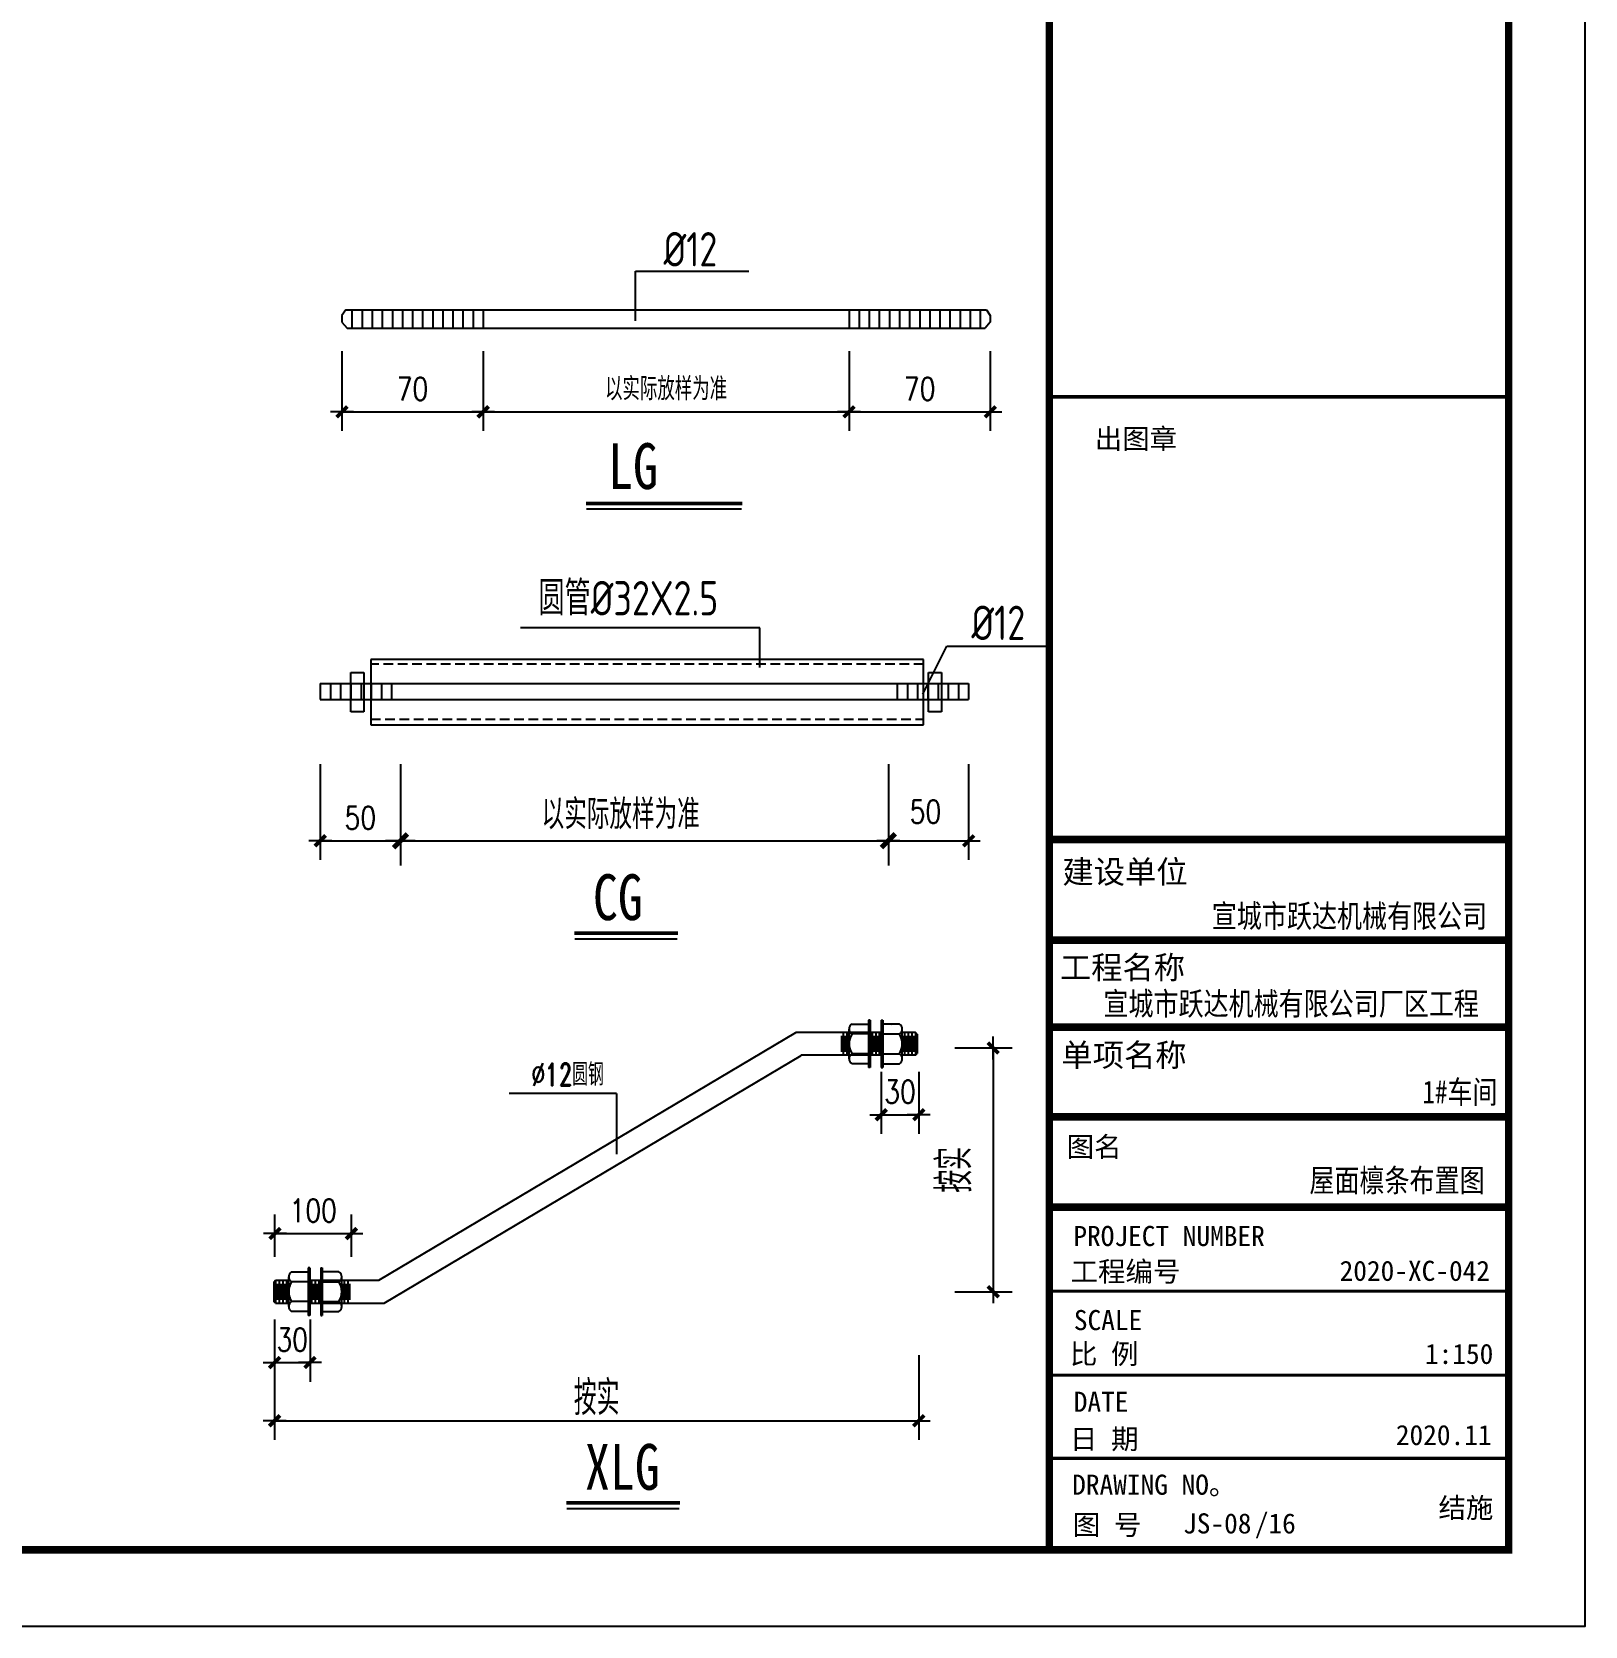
# Model space of a CAD drawing. Extents: x 69728788 to 149766163, y 20718153 to 43663798.
# Drawn here: x 74902089 to 74932569, y 21411809 to 21443096 of the extents above; entities that cross this region are included whole.
import ezdxf

# ---------------------------------------------------------------- set-up
doc = ezdxf.new("R2010")
doc.units = 0
doc.header["$LTSCALE"] = 1000
doc.header["$MEASUREMENT"] = 0
doc.linetypes.add('HIDDEN2', pattern=[0.1875, 0.125, -0.0625])
doc.layers.get('0').update_dxf_attribs({"linetype": 'CONTINUOUS'})
doc.layers.get('DEFPOINTS').update_dxf_attribs({"linetype": 'CONTINUOUS'})
for name, color, linetype in [('1', 7, 'CONTINUOUS'), ('AXIS', 3, 'CONTINUOUS'), ('DIM1', 3, 'CONTINUOUS'), ('PUB_DIM', 3, 'CONTINUOUS'), ('PUB_TEXT', 7, 'CONTINUOUS'), ('PUB_TITLE', 4, 'CONTINUOUS'), ('TEXT', 7, 'CONTINUOUS'), ('图框', 253, 'CONTINUOUS'), ('文字', 7, 'CONTINUOUS'), ('梁__实线', 4, 'CONTINUOUS')]:
    doc.layers.add(name, color=color, linetype=linetype)
doc.styles.add('-楷体_GB2312', font='', dxfattribs={"width": 0.8})
doc.styles.add('-黑体', font='simhei.ttf')
doc.styles.add('_HZTXT', font='tssdeng.shx', dxfattribs={"width": 0.8, "bigfont": 'tssdchn.shx'})
doc.styles.add('DIM_FONT', font='SIMPLEX.shx', dxfattribs={"width": 0.8})
doc.styles.add('hztxt', font='romand_pkpm', dxfattribs={"bigfont": 'hztxt'})
doc.styles.add('TSSD_Rein', font='atssdeng.shx', dxfattribs={"width": 0.7, "bigfont": 'atssdchn.shx'})
doc.styles.add('宋体', font='', dxfattribs={"width": 0.8})
doc.styles.add('黑体', font='simhei.ttf', dxfattribs={"width": 0.6, "height": 4.3})
doc.styles.get('-楷体_GB2312').set_extended_font_data('SimSun')
doc.styles.get('宋体').set_extended_font_data('SimSun')
doc.dimstyles.new('DIMN$0', dxfattribs={"dimtxt": 300, "dimasz": 1, "dimexe": 250, "dimexo": 300, "dimgap": 150, "dimtad": 1, "dimdec": 0, "dimdsep": 46, "dimtxsty": 'DIM_FONT', "dimblk": '_DIMX', "dimcen": 2.5, "dimclrt": 7, "dimadec": 0, "dimazin": 0, "dimtfac": 1, "dimtdec": 0, "dimtix": 1, "dimtmove": 2, "dimatfit": 3, "dimldrblk": '_DIMX', "dimfxl": 1, "dimtolj": 1, "dimtzin": 0, "dimarcsym": 0})

# ---------------------------------------------------------------- blocks, each defined once
blk = doc.blocks.new('_DIMX')
blk.add_line((-150, 0), (150, 0))
at = {"const_width": 50}
blk.add_lwpolyline([(-70, -70), (70, 70)], dxfattribs=at)
blk = doc.blocks.new('*D17')
at = {"layer": 'DEFPOINTS', "color": 0}
for p in [(73458581, 21049757), (73459045, 21049757), (73459045, 21048894)]:
    blk.add_point(p, dxfattribs=at)
at = {"layer": 'PUB_DIM', "color": 0, "lineweight": -2}
for p, q in [((73458581, 21049457), (73458581, 21048644)), ((73459045, 21049457), (73459045, 21048644)), ((73458580, 21048894), (73458579, 21048894)), ((73458581, 21048894), (73459045, 21048894)), ((73459046, 21048894), (73459047, 21048894))]:
    blk.add_line(p, q, dxfattribs=at)
blk.add_blockref('_DIMX', (73458581, 21048894), dxfattribs=at)
at = {"layer": 'PUB_DIM', "color": 0, "lineweight": -2, "rotation": 180}
blk.add_blockref('_DIMX', (73459045, 21048894), dxfattribs=at)
at = {"layer": 'PUB_DIM', "color": 7, "insert": (73458813, 21049194), "char_height": 300, "attachment_point": 5, "style": 'DIM_FONT'}
blk.add_mtext('\\A1;30', dxfattribs=at)
blk = doc.blocks.new('*D18')
at = {"layer": 'DEFPOINTS', "color": 0}
for p in [(73466519, 21053000), (73467009, 21053000), (73467009, 21052137)]:
    blk.add_point(p, dxfattribs=at)
at = {"layer": 'PUB_DIM', "color": 0, "lineweight": -2}
for p, q in [((73466519, 21052700), (73466519, 21051887)), ((73467009, 21052700), (73467009, 21051887)), ((73466518, 21052137), (73466517, 21052137)), ((73466519, 21052137), (73467009, 21052137)), ((73467010, 21052137), (73467011, 21052137))]:
    blk.add_line(p, q, dxfattribs=at)
blk.add_blockref('_DIMX', (73466519, 21052137), dxfattribs=at)
at = {"layer": 'PUB_DIM', "color": 0, "lineweight": -2, "rotation": 180}
blk.add_blockref('_DIMX', (73467009, 21052137), dxfattribs=at)
at = {"layer": 'PUB_DIM', "color": 7, "insert": (73466764, 21052437), "char_height": 300, "attachment_point": 5, "style": 'DIM_FONT'}
blk.add_mtext('\\A1;30', dxfattribs=at)
blk = doc.blocks.new('K1')
for p, q in [((73459512.1, 21062667.6), (73467895, 21062667.6)), ((73459530.8, 21062427.5), (73467876.2, 21062427.5)), ((73464450.2, 21060058.2), (73462661.9, 21060058.2)), ((73464690.2, 21060058.2), (73462901.8, 21060058.2)), ((73463847.2, 21054435.7), (73462507.6, 21054435.7)), ((73463875.3, 21046981.9), (73462403.2, 21046981.9))]:
    blk.add_line(p, q)
at = {"linetype": 'Continuous'}
for p, q in [((73467063.7, 21057639.2), (73467374.6, 21058267.9)), ((73459178.7, 21057778.1), (73467661.5, 21057778.1)), ((73459178.7, 21057778.1), (73459178.7, 21057568.1)), ((73459312.2, 21057778.1), (73459312.2, 21057568.1)), ((73459445.7, 21057778.1), (73459445.7, 21057568.1)), ((73459579.2, 21057778.1), (73459579.2, 21057568.1)), ((73459712.7, 21057778.1), (73459712.7, 21057568.1)), ((73459846.2, 21057778.1), (73459846.2, 21057568.1)), ((73459979.7, 21057778.1), (73459979.7, 21057568.1)), ((73460113.2, 21057778.1), (73460113.2, 21057568.1)), ((73466727.1, 21057778.1), (73466727.1, 21057568.1)), ((73466860.5, 21057778.1), (73466860.5, 21057568.1)), ((73466994, 21057778.1), (73466994, 21057568.1)), ((73467127.5, 21057778.1), (73467127.5, 21057568.1)), ((73467261, 21057778.1), (73467261, 21057568.1)), ((73467394.5, 21057778.1), (73467394.5, 21057568.1)), ((73467528, 21057778.1), (73467528, 21057568.1)), ((73467661.5, 21057778.1), (73467661.5, 21057568.1)), ((73459178.7, 21057568.1), (73467661.5, 21057568.1))]:
    blk.add_line(p, q, dxfattribs=at)
at = {"layer": '1'}
for p, q in [((73459512.1, 21062667.6), (73459462.1, 21062593)), ((73459594.1, 21062667.6), (73459594.1, 21062427.5)), ((73459726.1, 21062667.6), (73459726.1, 21062427.5)), ((73459858.1, 21062667.6), (73459858.1, 21062427.5)), ((73459990.1, 21062667.6), (73459990.1, 21062427.5)), ((73460122.1, 21062667.6), (73460122.1, 21062427.5)), ((73460254.1, 21062667.6), (73460254.1, 21062427.5)), ((73460386.1, 21062667.6), (73460386.1, 21062427.5)), ((73460518.1, 21062667.6), (73460518.1, 21062427.5)), ((73460650.1, 21062667.6), (73460650.1, 21062427.5)), ((73460782.1, 21062667.6), (73460782.1, 21062427.5)), ((73460914.1, 21062667.6), (73460914.1, 21062427.5)), ((73461046.1, 21062667.6), (73461046.1, 21062427.5)), ((73461178.1, 21062667.6), (73461178.1, 21062427.5)), ((73461310.1, 21062667.6), (73461310.1, 21062427.5)), ((73466096.9, 21062667.6), (73466096.9, 21062427.5)), ((73466228.9, 21062667.6), (73466228.9, 21062427.5)), ((73466360.9, 21062667.6), (73466360.9, 21062427.5)), ((73466492.9, 21062667.6), (73466492.9, 21062427.5)), ((73466624.9, 21062667.6), (73466624.9, 21062427.5)), ((73466756.9, 21062667.6), (73466756.9, 21062427.5)), ((73466888.9, 21062667.6), (73466888.9, 21062427.5)), ((73467020.9, 21062667.6), (73467020.9, 21062427.5)), ((73467152.9, 21062667.6), (73467152.9, 21062427.5)), ((73467284.9, 21062667.6), (73467284.9, 21062427.5)), ((73467416.9, 21062667.6), (73467416.9, 21062427.5)), ((73467548.9, 21062667.6), (73467548.9, 21062427.5)), ((73467680.9, 21062667.6), (73467680.9, 21062427.5)), ((73467812.9, 21062667.6), (73467812.9, 21062427.5)), ((73467895, 21062667.6), (73467944.9, 21062593)), ((73459462.1, 21062593), (73459462.1, 21062507.3)), ((73459462.1, 21062507.3), (73459530.8, 21062427.5)), ((73467944.9, 21062507.3), (73467876.2, 21062427.5)), ((73467944.9, 21062593), (73467944.9, 21062507.3))]:
    blk.add_line(p, q, dxfattribs=at)
at = {"layer": 'AXIS'}
for p, q in [((73463303.5, 21063172), (73464786.2, 21063172)), ((73463303.5, 21062524.5), (73463303.5, 21063172)), ((73460228.5, 21056633), (73460228.5, 21055397.3)), ((73466611.7, 21056633), (73466611.7, 21055397.3)), ((73463055.6, 21052413.4), (73461651.4, 21052413.4)), ((73463055.6, 21052413.4), (73463055.6, 21051621.9))]:
    blk.add_line(p, q, dxfattribs=at)
at = {"layer": 'DIM1', "linetype": 'Continuous'}
for p, q in [((73464931, 21058506.9), (73461796.7, 21058506.9)), ((73464931, 21057986.8), (73464931, 21058506.9)), ((73467071.1, 21058092.2), (73459841.6, 21058092.2)), ((73459841.6, 21058092.2), (73459841.6, 21057236.2)), ((73467071.1, 21057236.2), (73467071.1, 21058092.2)), ((73459578.6, 21057408.5), (73459578.6, 21057923.1)), ((73459578.6, 21057923.1), (73459747.9, 21057923.1)), ((73459747.9, 21057923.1), (73459747.9, 21057408.5)), ((73467138.1, 21057923.1), (73467307.3, 21057923.1)), ((73467138.1, 21057408.5), (73467138.1, 21057923.1)), ((73467307.3, 21057923.1), (73467307.3, 21057408.5)), ((73459747.9, 21057408.5), (73459578.6, 21057408.5)), ((73467307.3, 21057408.5), (73467138.1, 21057408.5)), ((73459841.6, 21057236.2), (73467071.1, 21057236.2))]:
    blk.add_line(p, q, dxfattribs=at)
at = {"layer": 'DIM1', "linetype": 'HIDDEN2'}
for p, q in [((73467071.1, 21058031.7), (73459841.6, 21058031.7)), ((73459841.6, 21057311.8), (73467071.1, 21057311.8))]:
    blk.add_line(p, q, dxfattribs=at)
at = {"layer": 'PUB_DIM'}
for p, q in [((73460229.8, 21055721.3), (73466610.4, 21055721.3)), ((73467482.5, 21053010.7), (73468233, 21053010.7)), ((73467983, 21053009.7), (73467983, 21049821)), ((73467482.5, 21049820), (73468233, 21049820)), ((73458581.5, 21048992.2), (73458581.5, 21047882.6)), ((73467009.2, 21048992.2), (73467009.2, 21047882.6)), ((73458582.5, 21048132.6), (73467008.2, 21048132.6))]:
    blk.add_line(p, q, dxfattribs=at)
at = {"layer": 'PUB_TEXT', "linetype": 'Continuous'}
blk.add_line((73467374.6, 21058267.9), (73468696.7, 21058267.9), dxfattribs=at)
at = {"layer": 'PUB_TEXT', "const_width": 50}
for points in [[(73462657.1, 21060134.2), (73464461.5, 21060134.2)], [(73462897.1, 21060134.2), (73464701.4, 21060134.2)], [(73462502.8, 21054511.8), (73463858.4, 21054511.8)], [(73462398.4, 21047057.9), (73463886.6, 21047057.9)]]:
    blk.add_lwpolyline(points, dxfattribs=at)
at = {"layer": '梁__实线', "linetype": 'Continuous'}
for p, q in [((73459943.6, 21049971), (73465401.6, 21053213)), ((73466518.5, 21053213.5), (73465403.7, 21053213.5)), ((73466020.3, 21053213.5), (73466020.3, 21052914.2)), ((73466067.5, 21053213.5), (73466067.5, 21052914.2)), ((73466097.7, 21052869.4), (73466097.7, 21053258.2)), ((73466136.1, 21053323), (73466353.6, 21053323)), ((73466353.6, 21053374.9), (73466353.6, 21052752.8)), ((73466372.5, 21053374.9), (73466353.6, 21053374.9)), ((73466372.5, 21053374.9), (73466372.5, 21052752.8)), ((73466398.3, 21053213.5), (73466398.3, 21052914.2)), ((73466445.5, 21053213.5), (73466445.5, 21052914.2)), ((73466492.8, 21053213.5), (73466492.8, 21052914.2)), ((73466518.5, 21053374.9), (73466518.5, 21052752.8)), ((73466518.5, 21053374.9), (73466537.4, 21053374.9)), ((73466537.4, 21053374.9), (73466537.4, 21052752.8)), ((73466755, 21053323), (73466537.4, 21053323)), ((73466648.6, 21053309.3), (73466648.6, 21053309.3)), ((73466793.4, 21052869.4), (73466793.4, 21053258.2)), ((73466965.3, 21053213.5), (73466793.4, 21053213.5)), ((73466823.5, 21053213.5), (73466823.5, 21052914.2)), ((73466870.8, 21053213.5), (73466870.8, 21052914.2)), ((73466918, 21053213.5), (73466918, 21052914.2)), ((73466965.3, 21053213.5), (73466965.3, 21052914.2)), ((73466988.9, 21053189.9), (73466965.3, 21053213.5)), ((73465996.7, 21053168.6), (73465996.7, 21052959.1)), ((73466043.9, 21053168.6), (73466043.9, 21052959.1)), ((73466091.2, 21053168.6), (73466091.2, 21052959.1)), ((73466353.6, 21053193.4), (73466136.1, 21053193.4)), ((73466374.7, 21053168.6), (73466374.7, 21052959.1)), ((73466421.9, 21053168.6), (73466421.9, 21052959.1)), ((73466469.2, 21053168.6), (73466469.2, 21052959.1)), ((73466516.4, 21053168.6), (73466516.4, 21052959.1)), ((73466537.4, 21053193.4), (73466755, 21053193.4)), ((73466799.9, 21053168.6), (73466799.9, 21052959.1)), ((73466847.2, 21053168.6), (73466847.2, 21052959.1)), ((73466894.4, 21053168.6), (73466894.4, 21052959.1)), ((73466941.7, 21053168.6), (73466941.7, 21052959.1)), ((73466988.9, 21053189.9), (73466988.9, 21052937.8)), ((73460013.6, 21049671.7), (73465471.6, 21052913.7)), ((73466518.5, 21052914.2), (73465473.8, 21052914.2)), ((73466353.6, 21052934.2), (73466136.1, 21052934.2)), ((73466353.6, 21052804.6), (73466136.1, 21052804.6)), ((73466537.4, 21052934.2), (73466755, 21052934.2)), ((73466537.4, 21052804.6), (73466755, 21052804.6)), ((73466965.3, 21052914.2), (73466793.4, 21052914.2)), ((73466965.3, 21052914.2), (73466988.9, 21052937.8)), ((73466372.5, 21052752.8), (73466353.6, 21052752.8)), ((73466518.5, 21052752.8), (73466537.4, 21052752.8)), ((73459040.7, 21050131.9), (73459021.8, 21050131.9)), ((73459021.8, 21050131.9), (73459021.8, 21049509.8)), ((73459040.7, 21050131.9), (73459040.7, 21049509.8)), ((73459186.7, 21050131.9), (73459205.6, 21050131.9)), ((73459186.7, 21050131.9), (73459186.7, 21049509.8)), ((73459205.6, 21050131.9), (73459205.6, 21049509.8)), ((73458570.3, 21049946.9), (73458593.9, 21049970.5)), ((73458570.3, 21049946.9), (73458570.3, 21049694.8)), ((73458593.9, 21049970.5), (73458765.8, 21049970.5)), ((73458593.9, 21049970.5), (73458593.9, 21049671.2)), ((73458617.5, 21049925.6), (73458617.5, 21049716.1)), ((73458641.2, 21049970.5), (73458641.2, 21049671.2)), ((73458664.8, 21049925.6), (73458664.8, 21049716.1)), ((73458688.4, 21049970.5), (73458688.4, 21049671.2)), ((73458712, 21049925.6), (73458712, 21049716.1)), ((73458735.7, 21049970.5), (73458735.7, 21049671.2)), ((73458759.3, 21049925.6), (73458759.3, 21049716.1)), ((73458765.8, 21049626.4), (73458765.8, 21050015.2)), ((73458804.2, 21050080), (73459021.8, 21050080)), ((73459021.8, 21049950.4), (73458804.2, 21049950.4)), ((73459040.7, 21049970.5), (73459941.4, 21049970.5)), ((73459042.8, 21049925.6), (73459042.8, 21049716.1)), ((73459066.4, 21049970.5), (73459066.4, 21049671.2)), ((73459090, 21049925.6), (73459090, 21049716.1)), ((73459113.7, 21049970.5), (73459113.7, 21049671.2)), ((73459137.3, 21049925.6), (73459137.3, 21049716.1)), ((73459160.9, 21049970.5), (73459160.9, 21049671.2)), ((73459184.5, 21049925.6), (73459184.5, 21049716.1)), ((73459423.1, 21050080), (73459205.6, 21050080)), ((73459205.6, 21049950.4), (73459423.1, 21049950.4)), ((73459461.5, 21049626.4), (73459461.5, 21050015.2)), ((73459468, 21049925.6), (73459468, 21049716.1)), ((73459491.7, 21049970.5), (73459491.7, 21049671.2)), ((73459515.3, 21049925.6), (73459515.3, 21049716.1)), ((73459538.9, 21049970.5), (73459538.9, 21049671.2)), ((73459562.5, 21049925.6), (73459562.5, 21049716.1)), ((73458593.9, 21049671.2), (73458570.3, 21049694.8)), ((73458593.9, 21049671.2), (73458765.8, 21049671.2)), ((73459021.8, 21049691.2), (73458804.2, 21049691.2)), ((73459040.7, 21049671.2), (73460011.4, 21049671.2)), ((73459205.6, 21049691.2), (73459423.1, 21049691.2)), ((73459021.8, 21049561.6), (73458804.2, 21049561.6)), ((73459040.7, 21049509.8), (73459021.8, 21049509.8)), ((73459186.7, 21049509.8), (73459205.6, 21049509.8)), ((73459205.6, 21049561.6), (73459423.1, 21049561.6))]:
    blk.add_line(p, q, dxfattribs=at)
for centre, radius, start, end in [((73465403.7, 21053208.5), 5, 90, 115.76794), ((73466171.6, 21053258.2), 73.9, 118.7168, 241.2832), ((73466719.5, 21053258.2), 73.9, 298.7168, 61.2832), ((73466335.7, 21053063.8), 238, 147.00254, 212.99746), ((73466555.4, 21053063.8), 238, 327.00254, 32.99746), ((73465473.8, 21052909.2), 5, 90, 115.76794), ((73466171.6, 21052869.4), 73.9, 118.7168, 241.2832), ((73466719.5, 21052869.4), 73.9, 298.7168, 61.2832), ((73458839.7, 21050015.2), 73.9, 118.7168, 241.2832), ((73459003.8, 21049820.8), 238, 147.00254, 212.99746), ((73459387.6, 21050015.2), 73.9, 298.7168, 61.2832), ((73459223.5, 21049820.8), 238, 327.00254, 32.99746), ((73459941.4, 21049975.5), 5, 270, 295.76794), ((73458839.7, 21049626.4), 73.9, 118.7168, 241.2832), ((73459387.6, 21049626.4), 73.9, 298.7168, 61.2832), ((73460011.4, 21049676.2), 5, 270, 295.76794)]:
    blk.add_arc(centre, radius, start, end, dxfattribs=at)
at = {"layer": 'AXIS', "xscale": 1.296000003814697, "yscale": 1.296000000089407, "zscale": 1.296, "rotation": 180}
blk.add_blockref('_DIMX', (73460228.5, 21055721.3), dxfattribs=at)
at = {"layer": 'AXIS', "xscale": 1.296000003814697, "yscale": 1.296000000089407, "zscale": 1.296}
blk.add_blockref('_DIMX', (73466611.7, 21055721.3), dxfattribs=at)
at = {"layer": 'PUB_DIM'}
for p, rotation in [((73467983, 21053010.7), 90), ((73467983, 21049820), 270), ((73458581.5, 21048132.6), 180)]:
    blk.add_blockref('_DIMX', p, dxfattribs=dict(at, rotation=rotation))
blk.add_blockref('_DIMX', (73467009.2, 21048132.6), dxfattribs=at)
at = {"layer": 'PUB_TEXT', "width": 0.8}
for s, height, style, p in [('%%C12', 450, 'TSSD_Rein', (73463669.7, 21063234.8)), ('LG', 600, '-楷体_GB2312', (73462943.9, 21060323)), ('圆管%%c32X2.5', 450, 'TSSD_Rein', (73462033.5, 21058669.6)), ('%%c12', 450, 'TSSD_Rein', (73467697.8, 21058347)), ('以实际放样为准', 388.8, '_HZTXT', (73462075.6, 21055873.1)), ('CG', 600, '-楷体_GB2312', (73462746.3, 21054683.2)), ('XLG', 600, '-楷体_GB2312', (73462641.8, 21047229.4))]:
    blk.add_text(s, height=height, dxfattribs=dict(at, style=style)).set_placement(p)
at = {"layer": 'PUB_TEXT', "insert": (73467473.8, 21051415.3), "char_height": 450, "attachment_point": 5, "rotation": 90, "style": 'TSSD_Rein'}
blk.add_mtext('\\A1;按实', dxfattribs=at)
at = {"layer": 'PUB_TEXT', "insert": (73462795.3, 21048432.6), "char_height": 450, "attachment_point": 5, "style": 'TSSD_Rein'}
blk.add_mtext('\\A1;按实', dxfattribs=at)
at = {"layer": '文字', "style": 'hztxt', "width": 0.7}
blk.add_text('∅12圆钢', height=295.27, dxfattribs=at).set_placement((73461943.4, 21052515))
at = {"layer": 'PUB_DIM'}
for p1, p2, distance, text in [((73459462.1, 21062427.5), (73461310.1, 21062427.5), -1094.6, '70'), ((73466096.9, 21062427.5), (73467944.9, 21062427.5), -1094.6, '70'), ((73459178.7, 21057021.8), (73460228.5, 21057021.8), -1300.5, '50')]:
    blk.add_aligned_dim(p1=p1, p2=p2, distance=distance, text=text, dimstyle='DIMN$0', dxfattribs=at).render()
blk.add_aligned_dim(p1=(73461310.1, 21062427.5), p2=(73466096.9, 21062427.5), distance=-1094.6, text='以实际放样为准', dimstyle='DIMN$0', override={"dimtxsty": '_HZTXT'}, dxfattribs=at).render()
blk.add_linear_dim(base=(73467661.5, 21055721.3), p1=(73466611.7, 21057021.8), p2=(73467661.5, 21057021.8), angle=0, location=(73467096.3, 21056102), text='50', dimstyle='DIMN$0', dxfattribs=at).render()
for base, p1, p2, picture, middle in [((73467009.2, 21052137.4), (73466518.9, 21052999.6), (73467009.2, 21052999.6), '*D18', (73466764, 21052437.4)), ((73459044.9, 21048894.4), (73458581.5, 21049756.6), (73459044.9, 21049756.6), '*D17', (73458813.2, 21049194.4))]:
    dim = blk.add_linear_dim(base=base, p1=p1, p2=p2, text='30', dimstyle='DIMN$0', dxfattribs=at)
    dim.commit()
    dim.dimension.update_dxf_attribs({"geometry": picture, "text_midpoint": middle})
blk.add_linear_dim(base=(73459587.4, 21050582.6), p1=(73458585.9, 21049978.2), p2=(73459587.4, 21049978.2), text='100', dimstyle='DIMN$0', dxfattribs=at).render()

msp = doc.modelspace()

# ---------------------------------------------------------------- linework, layer by layer
at = {"layer": 'PUB_TITLE'}
msp.add_lwpolyline([(74843468.9, 21411808.9), (74932568.9, 21411808.9), (74932568.9, 21474808.9), (74843468.9, 21474808.9)], close=True, dxfattribs=at)
at = {"layer": 'PUB_TITLE', "const_width": 150}
msp.add_lwpolyline([(74847218.9, 21413308.9), (74931068.9, 21413308.9), (74931068.9, 21473308.9), (74847218.9, 21473308.9)], close=True, dxfattribs=at)
at = {"layer": '图框', "color": 4}
for points, const_width in [([(74922055.1, 21473308.9), (74922055.1, 21413308.9)], 147.9), ([(74922055.1, 21427245.8), (74931036.2, 21427245.8)], 149.4), ([(74922055.1, 21425270.3), (74931038.9, 21425270.3)], 149.4), ([(74922055.1, 21423561.3), (74931068.9, 21423561.3)], 149.4), ([(74922055.1, 21421805.2), (74931068.9, 21421805.2)], 149.4), ([(74922055.1, 21420028.4), (74931068.9, 21420028.4)], 149.4), ([(74922055.1, 21418380.1), (74931068.9, 21418380.1)], 60.5), ([(74922055.1, 21416734.7), (74931068.9, 21416734.7)], 60.5), ([(74922055.1, 21415101.7), (74931068.9, 21415101.7)], 60.5)]:
    msp.add_lwpolyline(points, dxfattribs=dict(at, const_width=const_width))
at = {"layer": '图框', "color": 0}
for points, const_width in [([(74922055.1, 21435932.5), (74931068.9, 21435932.5)], 75), ([(74922518.9, 21427245.8), (74931036.2, 21427245.8)], 60.5)]:
    msp.add_lwpolyline(points, dxfattribs=dict(at, const_width=const_width))

# ---------------------------------------------------------------- block references
at = {"layer": '文字', "xscale": 1.5, "yscale": 1.5, "zscale": 1.5}
msp.add_blockref('K1', (-35281021, -10156360.1), dxfattribs=at)

# ---------------------------------------------------------------- texts
at = {"insert": (74925259.2, 21425523.3), "char_height": 2.5, "width": 44.085, "attachment_point": 1}
msp.add_mtext('宣城嘉怡纸箱包装有限公司', dxfattribs=at)
at = {"layer": 'TEXT', "color": 3, "style": '-黑体', "width": 0.8}
for s, height, p in [('宣城市跃达机械有限公司', 450.225, (74925242.7, 21425520)), ('宣城市跃达机械有限公司厂区工程', 450.225, (74923116.1, 21423799.2)), ('1#车间', 450.22, (74929378.1, 21422065.6)), ('屋面檩条布置图', 450.22, (74927158.9, 21420331.4))]:
    msp.add_text(s, height=height, dxfattribs=at).set_placement(p)
at = {"layer": '图框', "color": 4}
for s, height, style, p in [('出图章', 394.42, '黑体', (74922947.8, 21434911.9)), ('建设单位', 450, '黑体', (74922312.5, 21426386.8)), ('工程名称', 450, '黑体', (74922262.7, 21424509.5)), ('单项名称', 450, '黑体', (74922292.7, 21422790.7)), ('图名', 394.42, '黑体', (74922396.6, 21421017.6)), ('工程编号', 394.42, '黑体', (74922473.8, 21418570.7)), ('2020-XC-042', 394.416, '宋体', (74927751.3, 21418584.3)), ('SCALE', 394.42, '黑体', (74922536.6, 21417617.4)), ('比 例', 394.42, '黑体', (74922460.5, 21416952.9)), ('1:150', 394.42, '宋体', (74929426, 21416954.5)), ('DATE', 394.42, '黑体', (74922534.5, 21416014.4)), ('日 期', 394.42, '黑体', (74922460.5, 21415283.7)), ('2020.11', 394.42, '宋体', (74928855.1, 21415362.3)), ('DRAWING NO。', 394.416, '黑体', (74922503.4, 21414387.4)), ('图 号', 394.42, '黑体', (74922516.5, 21413599.8))]:
    msp.add_text(s, height=height, dxfattribs=dict(at, style=style)).set_placement(p)
at = {"layer": '图框', "color": 0, "style": '黑体'}
msp.add_text('PROJECT NUMBER', height=394.416, dxfattribs=at).set_placement((74922527, 21419267.9))
at = {"layer": '图框', "color": 3, "style": '宋体'}
for s, p in [('结施', (74929691.9, 21413933.6)), ('/16', (74926086.4, 21413627.3)), ('JS-08', (74924679.8, 21413627.3))]:
    msp.add_text(s, height=394.42, dxfattribs=at).set_placement(p)

doc.saveas('drawing.dxf')
